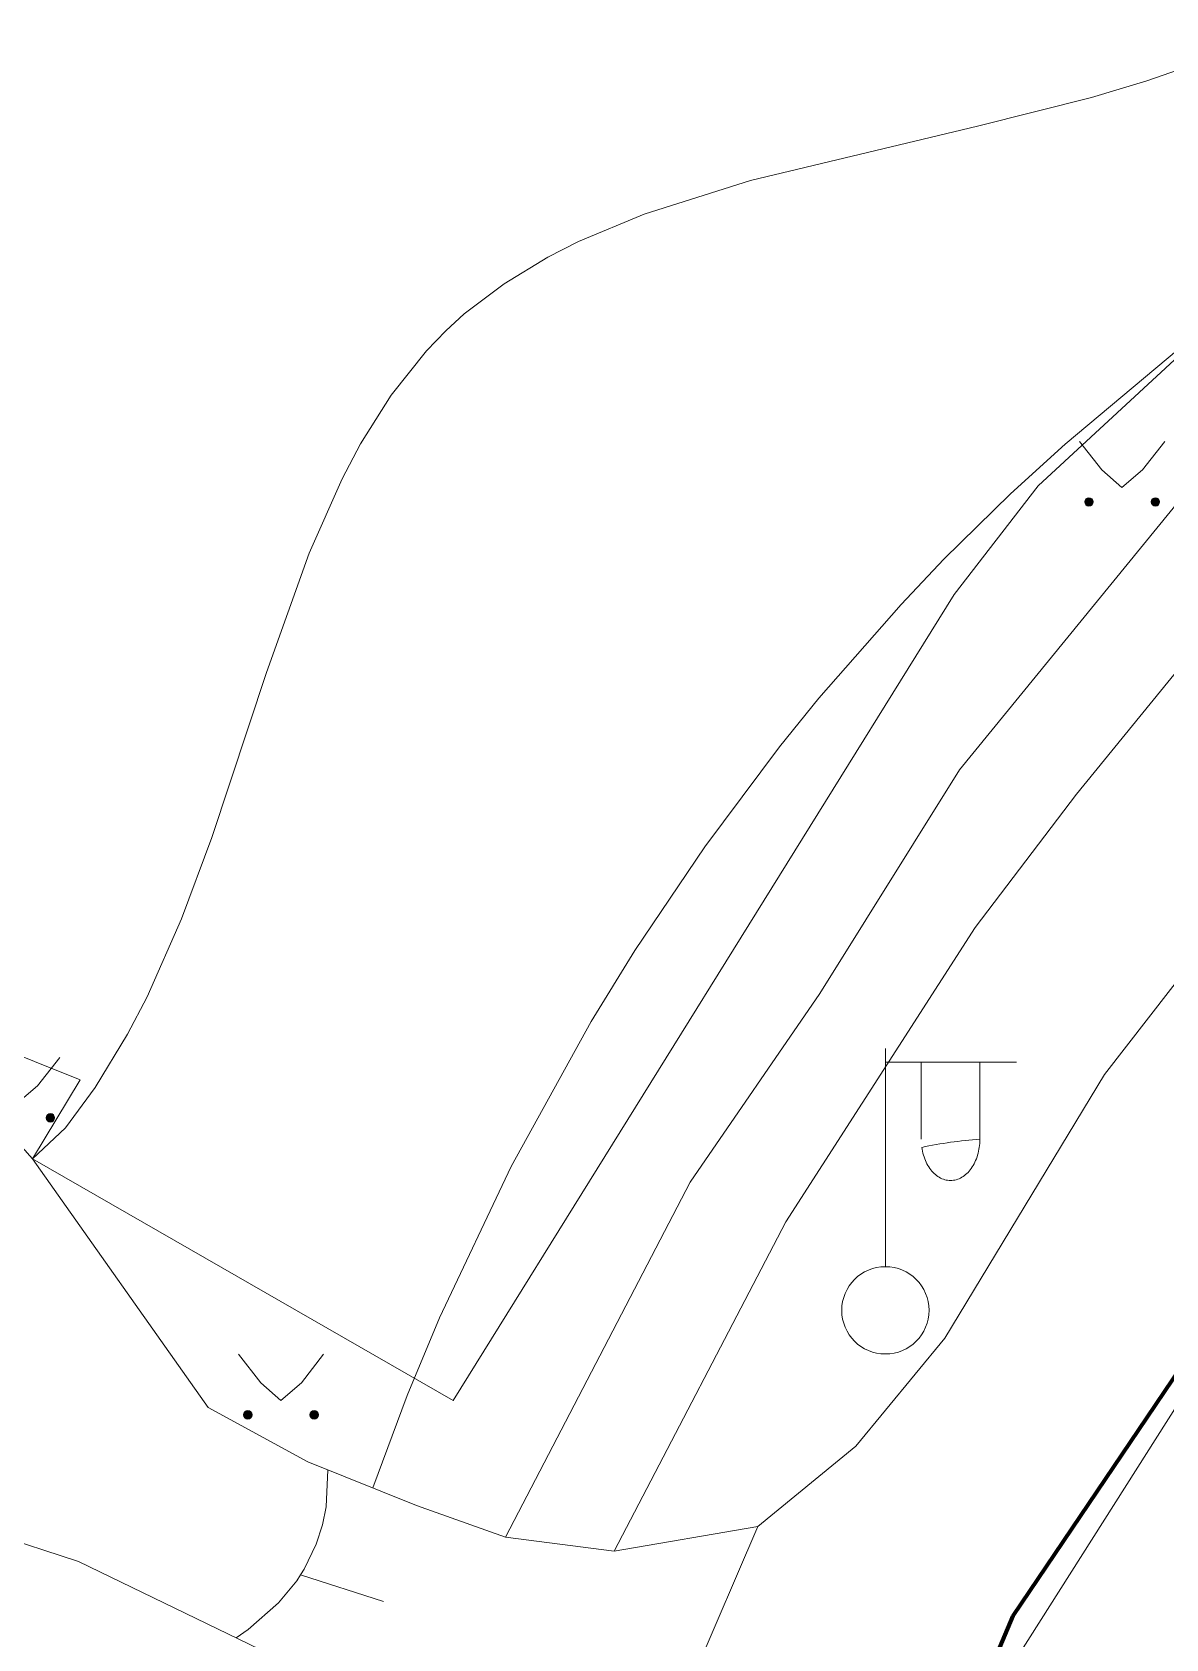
# Model space of a CAD drawing. Extents: x 1000 to 4000, y -5000 to -1000.
# Drawn here: x 1627.06 to 1653.03, y -4099.48 to -4062.67 of the extents above; entities that cross this region are included whole.
import ezdxf

# ---------------------------------------------------------------- set-up
doc = ezdxf.new("R2010")
doc.units = 0
doc.header["$MEASUREMENT"] = 0
for name, color, linetype in [('границы команд_1', 10, 'CONTINUOUS'), ('СЛОЙ_11', 7, 'CONTINUOUS'), ('СЛОЙ_24', 7, 'CONTINUOUS'), ('СЛОЙ_3', 7, 'CONTINUOUS'), ('СЛОЙ_41', 7, 'CONTINUOUS'), ('СЛОЙ_50', 7, 'CONTINUOUS'), ('СЛОЙ_51', 7, 'CONTINUOUS'), ('СЛОЙ_52', 7, 'CONTINUOUS')]:
    doc.layers.add(name, color=color, linetype=linetype)

msp = doc.modelspace()

# ---------------------------------------------------------------- linework, layer by layer
at = {"layer": 'границы команд_1', "color": 6, "lineweight": 100}
msp.add_lwpolyline([(1612.961, -4276.819), (1612.961, -4259.864), (1625.02, -4185.114), (1636.753, -4129.276), (1649.533, -4098.953), (1661.196, -4081.671), (1676.84, -4068.302), (1835.035, -3963.898), (1864.509, -3940.502), (1880.89, -3924.111), (1893.059, -3902.283), (1902.12, -3885.222), (1918.702, -3847.062), (1400.618, -3643.717), (1216.078, -4109.027), (1196.4, -4143.603), (1121.31, -4268.85)], dxfattribs=at)
at = {"layer": 'СЛОЙ_11', "color": 253, "linetype": 'Continuous', "lineweight": 0}
for points in [[(1634.694, -4008.038), (1638.386, -4009.323), (1688.385, -4026.824), (1687.502, -4039.027), (1665.994, -4058.375), (1650.103, -4073.067), (1648.177, -4075.556), (1636.701, -4094.02), (1627.07, -4088.481)], [(1628.159, -4086.673), (1623.966, -4084.996)], [(1627.07, -4088.481), (1628.159, -4086.673)]]:
    msp.add_lwpolyline(points, dxfattribs=at)
at = {"layer": 'СЛОЙ_24', "color": 253, "linetype": 'Continuous', "lineweight": 0}
for points in [[(1637.905, -4097.152), (1642.132, -4089.019), (1645.104, -4084.696), (1648.306, -4079.575), (1653.875, -4072.746), (1659.814, -4066.484), (1668.883, -4058.697), (1680.359, -4050.026), (1692.157, -4042.158)], [(1640.393, -4097.473), (1644.325, -4089.926), (1648.659, -4083.182), (1650.986, -4080.132), (1655.239, -4074.914), (1659.814, -4070.016), (1669.444, -4061.667), (1679.155, -4053.96), (1694.725, -4043.924), (1695.768, -4043.282), (1697.806, -4047.091)], [(1645.93, -4095.064), (1647.966, -4092.589), (1651.628, -4086.554), (1657.166, -4079.409), (1660.857, -4074.913), (1665.111, -4070.418), (1671.893, -4064.396), (1679.677, -4058.535), (1688.848, -4052.696), (1697.806, -4047.091)], [(1623.966, -4084.996), (1627.07, -4088.481)], [(1627.07, -4088.481), (1631.089, -4094.18), (1633.376, -4095.424), (1635.864, -4096.428), (1637.905, -4097.152)], [(1643.683, -4096.911), (1645.93, -4095.064)], [(1620.655, -4096.347), (1624.187, -4096.428), (1628.119, -4097.712), (1632.774, -4099.96), (1635.898, -4101.326)], [(1640.393, -4097.473), (1643.683, -4096.911)], [(1637.905, -4097.152), (1640.393, -4097.473)]]:
    msp.add_lwpolyline(points, dxfattribs=at)
at = {"layer": 'СЛОЙ_3', "color": 253, "linetype": 'Continuous', "lineweight": 0}
for p, q in [((1646.605, -4090.955), (1646.605, -4085.955)), ((1646.605, -4088.955), (1646.605, -4085.955)), ((1646.605, -4086.269), (1649.605, -4086.269)), ((1647.426, -4088.037), (1647.426, -4086.269)), ((1648.768, -4088.037), (1648.768, -4086.269))]:
    msp.add_line(p, q, dxfattribs=at)
msp.add_lwpolyline([(1648.768, -4088.037, -0.035191), (1648.755, -4088.221, -0.036545), (1648.717, -4088.398, -0.03934), (1648.655, -4088.561, -0.0437), (1648.572, -4088.704, -0.049642), (1648.47, -4088.821, -0.056748), (1648.354, -4088.908, -0.0637), (1648.228, -4088.962, -0.068204), (1648.097, -4088.98, -0.068204), (1647.966, -4088.962, -0.0637), (1647.84, -4088.908, -0.056748), (1647.724, -4088.821, -0.049642), (1647.622, -4088.704, -0.0437), (1647.539, -4088.561, -0.03934), (1647.477, -4088.398, -0.036545), (1647.439, -4088.221, -0.035191)], format="xyb", close=True, dxfattribs=at)
msp.add_circle((1646.605, -4091.955), 1, dxfattribs=at)
at = {"layer": 'СЛОЙ_41', "color": 253, "linetype": 'Continuous', "lineweight": 0}
for p, q in [((1651.055, -4072.047), (1651.565, -4072.697)), ((1653.005, -4072.047), (1652.495, -4072.697)), ((1651.565, -4072.697), (1652.025, -4073.107)), ((1652.495, -4072.697), (1652.025, -4073.107)), ((1627.691, -4086.159), (1627.181, -4086.809)), ((1627.181, -4086.809), (1626.711, -4087.219)), ((1631.786, -4092.963), (1632.296, -4093.613)), ((1633.736, -4092.963), (1633.226, -4093.613)), ((1632.296, -4093.613), (1632.756, -4094.023)), ((1633.226, -4093.613), (1632.756, -4094.023))]:
    msp.add_line(p, q, dxfattribs=at)
for centre in [(1651.269, -4073.435), (1652.79, -4073.435), (1627.476, -4087.547), (1632, -4094.351), (1633.521, -4094.351)]:
    msp.add_circle(centre, 0.0976, dxfattribs=at)
for points in [[(1651.173, -4073.454), (1651.171, -4073.435), (1651.173, -4073.416)], [(1651.178, -4073.472), (1651.173, -4073.416), (1651.178, -4073.398)], [(1651.173, -4073.454), (1651.173, -4073.416), (1651.178, -4073.472)], [(1651.187, -4073.489), (1651.178, -4073.398), (1651.187, -4073.381)], [(1651.178, -4073.472), (1651.178, -4073.398), (1651.187, -4073.489)], [(1651.2, -4073.504), (1651.187, -4073.381), (1651.2, -4073.366)], [(1651.187, -4073.489), (1651.187, -4073.381), (1651.2, -4073.504)], [(1651.214, -4073.516), (1651.2, -4073.366), (1651.214, -4073.354)], [(1651.2, -4073.504), (1651.2, -4073.366), (1651.214, -4073.516)], [(1651.231, -4073.525), (1651.214, -4073.354), (1651.231, -4073.345)], [(1651.214, -4073.516), (1651.214, -4073.354), (1651.231, -4073.525)], [(1651.25, -4073.531), (1651.231, -4073.345), (1651.25, -4073.339)], [(1651.231, -4073.525), (1651.231, -4073.345), (1651.25, -4073.531)], [(1651.269, -4073.533), (1651.25, -4073.339), (1651.269, -4073.337)], [(1651.25, -4073.531), (1651.25, -4073.339), (1651.269, -4073.533)], [(1652.694, -4073.454), (1652.692, -4073.435), (1652.694, -4073.416)], [(1652.699, -4073.472), (1652.694, -4073.416), (1652.699, -4073.398)], [(1652.694, -4073.454), (1652.694, -4073.416), (1652.699, -4073.472)], [(1652.708, -4073.489), (1652.699, -4073.398), (1652.708, -4073.381)], [(1652.699, -4073.472), (1652.699, -4073.398), (1652.708, -4073.489)], [(1652.721, -4073.504), (1652.708, -4073.381), (1652.721, -4073.366)], [(1652.708, -4073.489), (1652.708, -4073.381), (1652.721, -4073.504)], [(1652.735, -4073.516), (1652.721, -4073.366), (1652.735, -4073.354)], [(1652.721, -4073.504), (1652.721, -4073.366), (1652.735, -4073.516)], [(1652.752, -4073.525), (1652.735, -4073.354), (1652.752, -4073.345)], [(1652.735, -4073.516), (1652.735, -4073.354), (1652.752, -4073.525)], [(1652.771, -4073.531), (1652.752, -4073.345), (1652.771, -4073.339)], [(1652.752, -4073.525), (1652.752, -4073.345), (1652.771, -4073.531)], [(1652.79, -4073.533), (1652.771, -4073.339), (1652.79, -4073.337)], [(1652.771, -4073.531), (1652.771, -4073.339), (1652.79, -4073.533)], [(1627.38, -4087.566), (1627.378, -4087.547), (1627.38, -4087.528)], [(1627.385, -4087.584), (1627.38, -4087.528), (1627.385, -4087.51)], [(1627.38, -4087.566), (1627.38, -4087.528), (1627.385, -4087.584)], [(1627.394, -4087.601), (1627.385, -4087.51), (1627.394, -4087.493)], [(1627.385, -4087.584), (1627.385, -4087.51), (1627.394, -4087.601)], [(1627.407, -4087.616), (1627.394, -4087.493), (1627.407, -4087.478)], [(1627.394, -4087.601), (1627.394, -4087.493), (1627.407, -4087.616)], [(1627.421, -4087.628), (1627.407, -4087.478), (1627.421, -4087.466)], [(1627.407, -4087.616), (1627.407, -4087.478), (1627.421, -4087.628)], [(1627.438, -4087.637), (1627.421, -4087.466), (1627.438, -4087.457)], [(1627.421, -4087.628), (1627.421, -4087.466), (1627.438, -4087.637)], [(1627.457, -4087.643), (1627.438, -4087.457), (1627.457, -4087.451)], [(1627.438, -4087.637), (1627.438, -4087.457), (1627.457, -4087.643)], [(1627.476, -4087.645), (1627.457, -4087.451), (1627.476, -4087.449)], [(1627.457, -4087.643), (1627.457, -4087.451), (1627.476, -4087.645)], [(1631.904, -4094.37), (1631.902, -4094.351), (1631.904, -4094.332)], [(1631.909, -4094.388), (1631.904, -4094.332), (1631.909, -4094.314)], [(1631.904, -4094.37), (1631.904, -4094.332), (1631.909, -4094.388)], [(1631.918, -4094.405), (1631.909, -4094.314), (1631.918, -4094.297)], [(1631.909, -4094.388), (1631.909, -4094.314), (1631.918, -4094.405)], [(1631.931, -4094.42), (1631.918, -4094.297), (1631.931, -4094.282)], [(1631.918, -4094.405), (1631.918, -4094.297), (1631.931, -4094.42)], [(1631.945, -4094.432), (1631.931, -4094.282), (1631.945, -4094.27)], [(1631.931, -4094.42), (1631.931, -4094.282), (1631.945, -4094.432)], [(1631.962, -4094.441), (1631.945, -4094.27), (1631.962, -4094.261)], [(1631.945, -4094.432), (1631.945, -4094.27), (1631.962, -4094.441)], [(1631.981, -4094.447), (1631.962, -4094.261), (1631.981, -4094.255)], [(1631.962, -4094.441), (1631.962, -4094.261), (1631.981, -4094.447)], [(1632, -4094.449), (1631.981, -4094.255), (1632, -4094.253)], [(1631.981, -4094.447), (1631.981, -4094.255), (1632, -4094.449)], [(1633.425, -4094.37), (1633.423, -4094.351), (1633.425, -4094.332)], [(1633.43, -4094.388), (1633.425, -4094.332), (1633.43, -4094.314)], [(1633.425, -4094.37), (1633.425, -4094.332), (1633.43, -4094.388)], [(1633.439, -4094.405), (1633.43, -4094.314), (1633.439, -4094.297)], [(1633.43, -4094.388), (1633.43, -4094.314), (1633.439, -4094.405)], [(1633.452, -4094.42), (1633.439, -4094.297), (1633.452, -4094.282)], [(1633.439, -4094.405), (1633.439, -4094.297), (1633.452, -4094.42)], [(1633.466, -4094.432), (1633.452, -4094.282), (1633.466, -4094.27)], [(1633.452, -4094.42), (1633.452, -4094.282), (1633.466, -4094.432)], [(1633.483, -4094.441), (1633.466, -4094.27), (1633.483, -4094.261)], [(1633.466, -4094.432), (1633.466, -4094.27), (1633.483, -4094.441)], [(1633.502, -4094.447), (1633.483, -4094.261), (1633.502, -4094.255)], [(1633.483, -4094.441), (1633.483, -4094.261), (1633.502, -4094.447)], [(1633.521, -4094.449), (1633.502, -4094.255), (1633.521, -4094.253)], [(1633.502, -4094.447), (1633.502, -4094.255), (1633.521, -4094.449)]]:
    msp.add_solid(points, dxfattribs=at)
at = {"layer": 'СЛОЙ_41', "color": 253, "linetype": 'Continuous', "lineweight": 0, "extrusion": (0, 0, -1)}
for points in [[(-1651.269, -4073.533), (-1651.269, -4073.337), (-1651.288, -4073.531)], [(-1651.288, -4073.531), (-1651.269, -4073.337), (-1651.288, -4073.339)], [(-1651.288, -4073.531), (-1651.288, -4073.339), (-1651.306, -4073.525)], [(-1651.306, -4073.525), (-1651.288, -4073.339), (-1651.306, -4073.345)], [(-1651.306, -4073.525), (-1651.306, -4073.345), (-1651.323, -4073.516)], [(-1651.323, -4073.516), (-1651.306, -4073.345), (-1651.323, -4073.354)], [(-1651.323, -4073.516), (-1651.323, -4073.354), (-1651.338, -4073.504)], [(-1651.338, -4073.504), (-1651.323, -4073.354), (-1651.338, -4073.366)], [(-1651.338, -4073.504), (-1651.338, -4073.366), (-1651.35, -4073.489)], [(-1651.35, -4073.489), (-1651.338, -4073.366), (-1651.35, -4073.381)], [(-1651.35, -4073.489), (-1651.35, -4073.381), (-1651.359, -4073.472)], [(-1651.359, -4073.472), (-1651.35, -4073.381), (-1651.359, -4073.398)], [(-1651.359, -4073.472), (-1651.359, -4073.398), (-1651.364, -4073.454)], [(-1651.364, -4073.454), (-1651.359, -4073.398), (-1651.364, -4073.416)], [(-1651.364, -4073.454), (-1651.364, -4073.416), (-1651.366, -4073.435)], [(-1652.79, -4073.533), (-1652.79, -4073.337), (-1652.809, -4073.531)], [(-1652.809, -4073.531), (-1652.79, -4073.337), (-1652.809, -4073.339)], [(-1652.809, -4073.531), (-1652.809, -4073.339), (-1652.827, -4073.525)], [(-1652.827, -4073.525), (-1652.809, -4073.339), (-1652.827, -4073.345)], [(-1652.827, -4073.525), (-1652.827, -4073.345), (-1652.844, -4073.516)], [(-1652.844, -4073.516), (-1652.827, -4073.345), (-1652.844, -4073.354)], [(-1652.844, -4073.516), (-1652.844, -4073.354), (-1652.859, -4073.504)], [(-1652.859, -4073.504), (-1652.844, -4073.354), (-1652.859, -4073.366)], [(-1652.859, -4073.504), (-1652.859, -4073.366), (-1652.871, -4073.489)], [(-1652.871, -4073.489), (-1652.859, -4073.366), (-1652.871, -4073.381)], [(-1652.871, -4073.489), (-1652.871, -4073.381), (-1652.88, -4073.472)], [(-1652.88, -4073.472), (-1652.871, -4073.381), (-1652.88, -4073.398)], [(-1652.88, -4073.472), (-1652.88, -4073.398), (-1652.885, -4073.454)], [(-1652.885, -4073.454), (-1652.88, -4073.398), (-1652.885, -4073.416)], [(-1652.885, -4073.454), (-1652.885, -4073.416), (-1652.887, -4073.435)], [(-1627.476, -4087.645), (-1627.476, -4087.449), (-1627.495, -4087.643)], [(-1627.495, -4087.643), (-1627.476, -4087.449), (-1627.495, -4087.451)], [(-1627.495, -4087.643), (-1627.495, -4087.451), (-1627.513, -4087.637)], [(-1627.513, -4087.637), (-1627.495, -4087.451), (-1627.513, -4087.457)], [(-1627.513, -4087.637), (-1627.513, -4087.457), (-1627.53, -4087.628)], [(-1627.53, -4087.628), (-1627.513, -4087.457), (-1627.53, -4087.466)], [(-1627.53, -4087.628), (-1627.53, -4087.466), (-1627.545, -4087.616)], [(-1627.545, -4087.616), (-1627.53, -4087.466), (-1627.545, -4087.478)], [(-1627.545, -4087.616), (-1627.545, -4087.478), (-1627.557, -4087.601)], [(-1627.557, -4087.601), (-1627.545, -4087.478), (-1627.557, -4087.493)], [(-1627.557, -4087.601), (-1627.557, -4087.493), (-1627.566, -4087.584)], [(-1627.566, -4087.584), (-1627.557, -4087.493), (-1627.566, -4087.51)], [(-1627.566, -4087.584), (-1627.566, -4087.51), (-1627.571, -4087.566)], [(-1627.571, -4087.566), (-1627.566, -4087.51), (-1627.571, -4087.528)], [(-1627.571, -4087.566), (-1627.571, -4087.528), (-1627.573, -4087.547)], [(-1632, -4094.449), (-1632, -4094.253), (-1632.019, -4094.447)], [(-1632.019, -4094.447), (-1632, -4094.253), (-1632.019, -4094.255)], [(-1632.019, -4094.447), (-1632.019, -4094.255), (-1632.037, -4094.441)], [(-1632.037, -4094.441), (-1632.019, -4094.255), (-1632.037, -4094.261)], [(-1632.037, -4094.441), (-1632.037, -4094.261), (-1632.054, -4094.432)], [(-1632.054, -4094.432), (-1632.037, -4094.261), (-1632.054, -4094.27)], [(-1632.054, -4094.432), (-1632.054, -4094.27), (-1632.069, -4094.42)], [(-1632.069, -4094.42), (-1632.054, -4094.27), (-1632.069, -4094.282)], [(-1632.069, -4094.42), (-1632.069, -4094.282), (-1632.081, -4094.405)], [(-1632.081, -4094.405), (-1632.069, -4094.282), (-1632.081, -4094.297)], [(-1632.081, -4094.405), (-1632.081, -4094.297), (-1632.09, -4094.388)], [(-1632.09, -4094.388), (-1632.081, -4094.297), (-1632.09, -4094.314)], [(-1632.09, -4094.388), (-1632.09, -4094.314), (-1632.095, -4094.37)], [(-1632.095, -4094.37), (-1632.09, -4094.314), (-1632.095, -4094.332)], [(-1632.095, -4094.37), (-1632.095, -4094.332), (-1632.097, -4094.351)], [(-1633.521, -4094.449), (-1633.521, -4094.253), (-1633.54, -4094.447)], [(-1633.54, -4094.447), (-1633.521, -4094.253), (-1633.54, -4094.255)], [(-1633.54, -4094.447), (-1633.54, -4094.255), (-1633.558, -4094.441)], [(-1633.558, -4094.441), (-1633.54, -4094.255), (-1633.558, -4094.261)], [(-1633.558, -4094.441), (-1633.558, -4094.261), (-1633.575, -4094.432)], [(-1633.575, -4094.432), (-1633.558, -4094.261), (-1633.575, -4094.27)], [(-1633.575, -4094.432), (-1633.575, -4094.27), (-1633.59, -4094.42)], [(-1633.59, -4094.42), (-1633.575, -4094.27), (-1633.59, -4094.282)], [(-1633.59, -4094.42), (-1633.59, -4094.282), (-1633.602, -4094.405)], [(-1633.602, -4094.405), (-1633.59, -4094.282), (-1633.602, -4094.297)], [(-1633.602, -4094.405), (-1633.602, -4094.297), (-1633.611, -4094.388)], [(-1633.611, -4094.388), (-1633.602, -4094.297), (-1633.611, -4094.314)], [(-1633.611, -4094.388), (-1633.611, -4094.314), (-1633.616, -4094.37)], [(-1633.616, -4094.37), (-1633.611, -4094.314), (-1633.616, -4094.332)], [(-1633.616, -4094.37), (-1633.616, -4094.332), (-1633.618, -4094.351)]]:
    msp.add_solid(points, dxfattribs=at)
at = {"layer": 'СЛОЙ_50', "color": 253, "linetype": 'Continuous', "lineweight": 0}
for points in [[(1654.066, -4063.278), (1652.596, -4063.788), (1651.325, -4064.167), (1648.715, -4064.826), (1643.514, -4066.072), (1641.081, -4066.842), (1639.577, -4067.471), (1638.869, -4067.83), (1637.869, -4068.435), (1636.955, -4069.128), (1636.533, -4069.512), (1636.089, -4069.973), (1635.287, -4070.986), (1634.584, -4072.107), (1634.162, -4072.907), (1633.408, -4074.609), (1632.424, -4077.344), (1631.172, -4081.126), (1630.48, -4082.987), (1629.69, -4084.775), (1629.245, -4085.63), (1628.502, -4086.848), (1627.826, -4087.777), (1627.07, -4088.481)], [(1634.866, -4096.025), (1635.649, -4093.905), (1636.387, -4092.13), (1638.029, -4088.662), (1639.867, -4085.336), (1640.867, -4083.713), (1642.466, -4081.337), (1644.18, -4079.044), (1645.08, -4077.931), (1646.963, -4075.782), (1647.946, -4074.748), (1649.471, -4073.252), (1650.724, -4072.111), (1653.317, -4069.931)], [(1633.835, -4095.609), (1633.792, -4096.455), (1633.71, -4096.866), (1633.566, -4097.316), (1633.292, -4097.882), (1633.206, -4098.016), (1633.12, -4098.15), (1632.706, -4098.656), (1632.008, -4099.269), (1631.732, -4099.457)], [(1633.206, -4098.016), (1635.111, -4098.626)]]:
    msp.add_lwpolyline(points, dxfattribs=at)
at = {"layer": 'СЛОЙ_51', "color": 253, "linetype": 'Continuous', "lineweight": 0}
msp.add_lwpolyline([(1612.961, -4276.819), (1611.332, -4259.864), (1618.502, -4217.149), (1631.538, -4153.078), (1636.753, -4129.276), (1648.16, -4102.213), (1661.196, -4081.671), (1676.84, -4068.302), (1780.799, -4000)], dxfattribs=at)
at = {"layer": 'СЛОЙ_52', "color": 253, "linetype": 'Continuous', "lineweight": 0}
msp.add_line((1639.836, -4105.853), (1643.683, -4096.911), dxfattribs=at)

doc.saveas('drawing.dxf')
